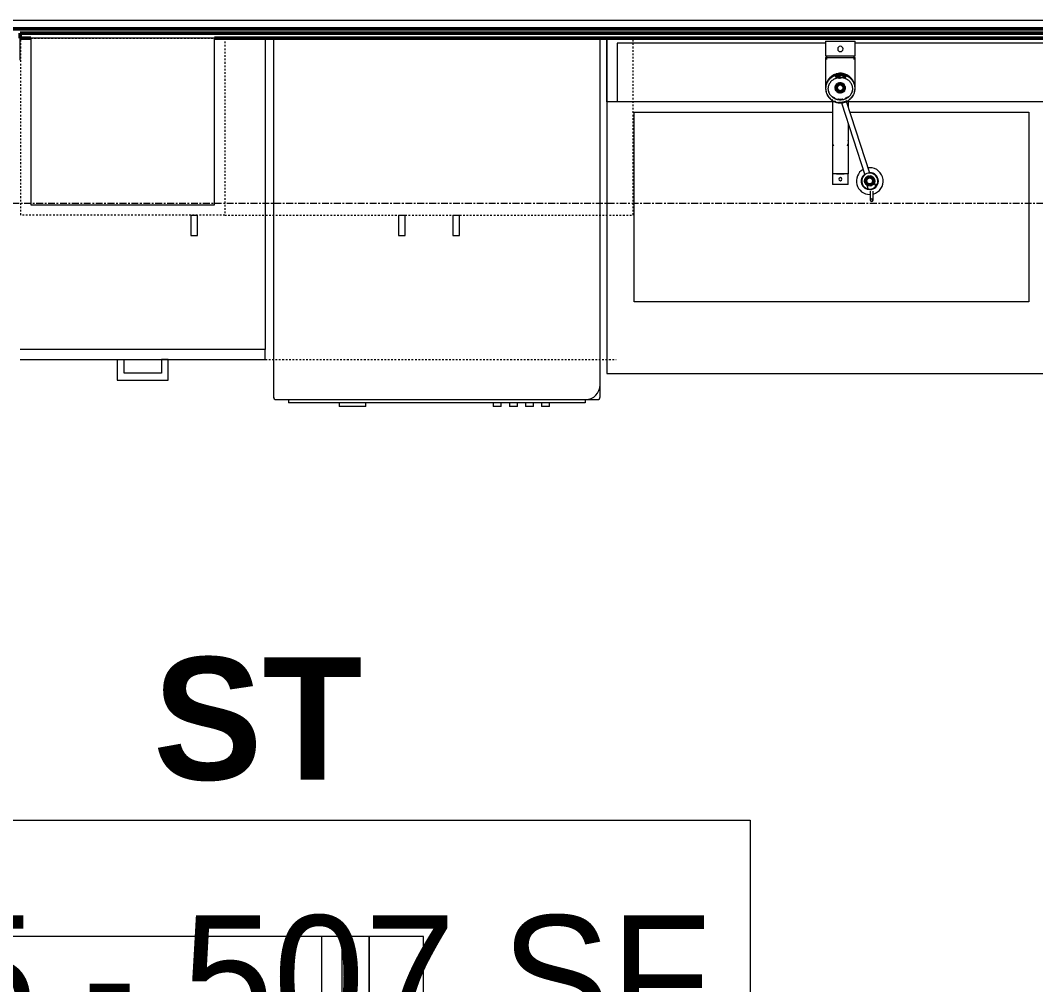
# Model space of a CAD drawing. Header units: inches. Extents: x -4217 to -1814, y 9706 to 12425.
# Drawn here: x -3056.6 to -2982, y 10109.8 to 10180.7 of the extents above; entities that cross this region are included whole.
import ezdxf

# ---------------------------------------------------------------- set-up
doc = ezdxf.new("R2010")
doc.units = ezdxf.units.IN
doc.header["$MEASUREMENT"] = 0
doc.linetypes.add('Dash', pattern=[0.25, 0.125, -0.125])
doc.linetypes.add('Grid Line 1_2_', pattern=[0.875, 0.5, -0.125, 0.125, -0.125])
for name, color, linetype, lineweight in [('A-AREA-IDEN', 2, 'Continuous', 9), ('A-GENM-2', 250, 'Continuous', 9), ('A-GENM-3', 10, 'Continuous', 50), ('A-WALL-3', 10, 'Continuous', 50), ('A-WALL-4', 50, 'Continuous', 13), ('I-FURN', 30, 'Continuous', 9), ('I-FURN-1', 250, 'Continuous', 9), ('P-SANR-FIXT-2', 250, 'Continuous', 9), ('Q-CASE-3', 250, 'Continuous', 9), ('Q-CASE-4', 250, 'Dash', 9), ('Q-CASE-HDLN-1', 250, 'Dash', 9), ('Q-SPCQ-1', 250, 'Continuous', 9), ('S-GRID-1', 1, 'Grid Line 1_2_', 9)]:
    doc.layers.add(name, color=color, linetype=linetype, lineweight=lineweight)
doc.styles.add('Century Gothic', font='ufonts.com_century-gothic.ttf', dxfattribs={"height": 9})
doc.styles.add('Century Gothic_B', font='GOTHICB.TTF', dxfattribs={"height": 9})

msp = doc.modelspace()

# ---------------------------------------------------------------- linework, layer by layer
at = {"layer": 'A-AREA-IDEN', "flags": 128}
msp.add_lwpolyline([(-3078.49528, 10121.87071), (-3002.98977, 10121.87071), (-3002.98977, 10100.37464), (-3078.49528, 10100.37464)], close=True, dxfattribs=at)
at = {"layer": 'A-GENM-2'}
for p, q in [((-2997.45641, 10179.11199), (-2997.45641, 10178.00905)), ((-2997.45641, 10179.11199), (-2995.29106, 10179.11199)), ((-2995.29106, 10178.00905), (-2995.29106, 10179.11199)), ((-2995.29106, 10178.00905), (-2997.45641, 10178.00905)), ((-2997.45641, 10177.93089), (-2997.45641, 10175.66711)), ((-2997.45641, 10177.93089), (-2995.29106, 10177.93089)), ((-2997.39736, 10178.00905), (-2997.39736, 10177.76855)), ((-2995.35011, 10177.76855), (-2995.35011, 10178.00905)), ((-2995.29106, 10175.66711), (-2995.29106, 10177.93089)), ((-2996.37374, 10176.49931), (-2996.3381, 10176.49864)), ((-2996.99255, 10174.82267), (-2996.95661, 10174.79988)), ((-2996.96429, 10174.76725), (-2996.96429, 10169.3679)), ((-2994.1985, 10169.42399), (-2995.91169, 10174.69664)), ((-2995.78319, 10174.30114), (-2995.78319, 10174.76725)), ((-2996.29266, 10174.59511), (-2994.57226, 10169.30025)), ((-2995.78319, 10169.3679), (-2995.78319, 10173.03534)), ((-2996.96429, 10171.69231), (-2996.96429, 10170.77518)), ((-2995.78319, 10170.77518), (-2995.78319, 10171.69231)), ((-2996.94417, 10169.3679), (-2996.96429, 10169.3679)), ((-2996.9446, 10169.3679), (-2996.9446, 10168.5805)), ((-2996.79132, 10169.3679), (-2996.87055, 10169.3679)), ((-2996.66901, 10169.3679), (-2996.77869, 10169.3679)), ((-2996.52658, 10169.3679), (-2996.65971, 10169.3679)), ((-2996.65917, 10169.3679), (-2996.52682, 10169.3679)), ((-2996.22587, 10169.3679), (-2996.5216, 10169.3679)), ((-2996.52149, 10169.3679), (-2996.22599, 10169.3679)), ((-2996.08776, 10169.3679), (-2996.22089, 10169.3679)), ((-2996.22065, 10169.3679), (-2996.0883, 10169.3679)), ((-2995.96878, 10169.3679), (-2996.07846, 10169.3679)), ((-2995.87692, 10169.3679), (-2995.95615, 10169.3679)), ((-2995.78319, 10169.3679), (-2995.8623, 10169.3679)), ((-2995.80287, 10168.5805), (-2995.80287, 10169.3679)), ((-2993.96574, 10168.83637), (-2993.91383, 10168.85276)), ((-2993.91383, 10168.85276), (-2993.78155, 10168.43361)), ((-2995.80287, 10168.5805), (-2996.9446, 10168.5805)), ((-2994.33059, 10168.2565), (-2994.46398, 10168.67913)), ((-2994.17263, 10168.08852), (-2994.17263, 10167.42339)), ((-2993.97578, 10167.42339), (-2993.97578, 10168.08852))]:
    msp.add_line(p, q, dxfattribs=at)
at = {"layer": 'A-GENM-2', "flags": 128}
for points in [[(-2996.37374, 10176.69616), (-2996.41682, 10176.69535), (-2996.45983, 10176.69291), (-2996.50271, 10176.68884), (-2996.54539, 10176.68315), (-2996.5878, 10176.67585), (-2996.62988, 10176.66696), (-2996.67156, 10176.65647), (-2996.71278, 10176.64442), (-2996.75346, 10176.63081), (-2996.79356, 10176.61567), (-2996.83299, 10176.59902), (-2996.87171, 10176.58088), (-2996.90965, 10176.56128), (-2996.94675, 10176.54026), (-2996.98295, 10176.51783), (-2997.01819, 10176.49405), (-2997.05241, 10176.46893), (-2997.08557, 10176.44252), (-2997.1176, 10176.41487), (-2997.14845, 10176.38601), (-2997.17808, 10176.35598), (-2997.20644, 10176.32485), (-2997.23347, 10176.29264), (-2997.25913, 10176.25941), (-2997.28338, 10176.22523), (-2997.30618, 10176.19013), (-2997.32749, 10176.15417), (-2997.34727, 10176.11742), (-2997.3655, 10176.07993), (-2997.38213, 10176.04176), (-2997.39714, 10176.00298), (-2997.4105, 10175.96364), (-2997.4222, 10175.92381), (-2997.4322, 10175.88356), (-2997.44049, 10175.84295), (-2997.44707, 10175.80205), (-2997.45191, 10175.76093), (-2997.455, 10175.71965), (-2997.45635, 10175.67828), (-2997.45641, 10175.66711)], [(-2996.37374, 10176.65478), (-2996.41682, 10176.65397), (-2996.45983, 10176.65152), (-2996.50271, 10176.64746), (-2996.54539, 10176.64177), (-2996.5878, 10176.63447), (-2996.62988, 10176.62557), (-2996.67156, 10176.61509), (-2996.71278, 10176.60304), (-2996.75346, 10176.58943), (-2996.79356, 10176.57429), (-2996.83299, 10176.55763), (-2996.87171, 10176.5395), (-2996.90965, 10176.5199), (-2996.94675, 10176.49887), (-2996.98295, 10176.47645), (-2997.01819, 10176.45266), (-2997.05241, 10176.42755), (-2997.08557, 10176.40114), (-2997.1176, 10176.37349), (-2997.14845, 10176.34463), (-2997.17808, 10176.3146), (-2997.20644, 10176.28346), (-2997.23347, 10176.25126), (-2997.25913, 10176.21803), (-2997.28338, 10176.18384), (-2997.30618, 10176.14874), (-2997.32749, 10176.11279), (-2997.34727, 10176.07604), (-2997.3655, 10176.03855), (-2997.38213, 10176.00038), (-2997.39714, 10175.96159), (-2997.4105, 10175.92225), (-2997.4222, 10175.88243), (-2997.4322, 10175.84218), (-2997.44049, 10175.80157), (-2997.44707, 10175.76067), (-2997.45191, 10175.71954), (-2997.455, 10175.67826), (-2997.45635, 10175.6369), (-2997.45641, 10175.62573)], [(-2996.37374, 10176.74979), (-2996.41703, 10176.74892), (-2996.46026, 10176.74632), (-2996.50335, 10176.742), (-2996.54623, 10176.73596), (-2996.58883, 10176.72821), (-2996.63109, 10176.71876), (-2996.67294, 10176.70762), (-2996.71431, 10176.69483), (-2996.75514, 10176.68038), (-2996.79535, 10176.66432), (-2996.83489, 10176.64666), (-2996.87369, 10176.62744), (-2996.9117, 10176.60668), (-2996.94884, 10176.58441), (-2996.98506, 10176.56068), (-2997.02031, 10176.53552), (-2997.05452, 10176.50897), (-2997.08764, 10176.48107), (-2997.11962, 10176.45187), (-2997.1504, 10176.42142), (-2997.17994, 10176.38976), (-2997.2082, 10176.35694), (-2997.23512, 10176.32302), (-2997.26066, 10176.28805), (-2997.28478, 10176.25208), (-2997.30744, 10176.21518), (-2997.32861, 10176.17741), (-2997.34825, 10176.13881), (-2997.36634, 10176.09947), (-2997.38283, 10176.05943), (-2997.39772, 10176.01876), (-2997.41096, 10175.97753)], [(-2997.02031, 10176.53552), (-2997.05452, 10176.50897), (-2997.08764, 10176.48107), (-2997.11962, 10176.45187), (-2997.1504, 10176.42142), (-2997.17994, 10176.38976), (-2997.2082, 10176.35694), (-2997.23512, 10176.32302), (-2997.26066, 10176.28805), (-2997.28478, 10176.25208), (-2997.30744, 10176.21518), (-2997.32861, 10176.17741), (-2997.34825, 10176.13881), (-2997.36634, 10176.09947), (-2997.38283, 10176.05943)], [(-2997.02031, 10176.53552), (-2997.05452, 10176.50897), (-2997.08764, 10176.48107), (-2997.11962, 10176.45187), (-2997.1504, 10176.42142), (-2997.17994, 10176.38976), (-2997.2082, 10176.35694), (-2997.23512, 10176.32302), (-2997.26066, 10176.28805), (-2997.28478, 10176.25208), (-2997.30744, 10176.21518), (-2997.32861, 10176.17741), (-2997.34825, 10176.13881), (-2997.36634, 10176.09947), (-2997.38283, 10176.05943)], [(-2997.02031, 10176.53552), (-2997.05452, 10176.50897), (-2997.08764, 10176.48107), (-2997.11962, 10176.45187), (-2997.1504, 10176.42142), (-2997.17994, 10176.38976), (-2997.2082, 10176.35694), (-2997.23512, 10176.32302), (-2997.26066, 10176.28805), (-2997.28478, 10176.25208), (-2997.30744, 10176.21518), (-2997.32861, 10176.17741), (-2997.34825, 10176.13881), (-2997.36634, 10176.09947), (-2997.38283, 10176.05943)], [(-2997.02031, 10176.53552), (-2997.05452, 10176.50897), (-2997.08764, 10176.48107), (-2997.11962, 10176.45187), (-2997.1504, 10176.42142), (-2997.17994, 10176.38976), (-2997.2082, 10176.35694), (-2997.23512, 10176.32302), (-2997.26066, 10176.28805), (-2997.28478, 10176.25208), (-2997.30744, 10176.21518), (-2997.32861, 10176.17741), (-2997.34825, 10176.13881), (-2997.36634, 10176.09947), (-2997.38283, 10176.05943)], [(-2997.02031, 10176.53552), (-2997.05452, 10176.50897), (-2997.08764, 10176.48107), (-2997.11962, 10176.45187), (-2997.1504, 10176.42142), (-2997.17994, 10176.38976), (-2997.2082, 10176.35694), (-2997.23512, 10176.32302), (-2997.26066, 10176.28805), (-2997.28478, 10176.25208), (-2997.30744, 10176.21518), (-2997.32861, 10176.17741), (-2997.34825, 10176.13881), (-2997.36634, 10176.09947), (-2997.38283, 10176.05943)], [(-2997.25956, 10175.62573), (-2997.25886, 10175.65878), (-2997.25677, 10175.69178), (-2997.25328, 10175.72468), (-2997.24839, 10175.75743), (-2997.24213, 10175.78998), (-2997.23449, 10175.82228), (-2997.22549, 10175.85427), (-2997.21514, 10175.88592), (-2997.20345, 10175.91716), (-2997.19044, 10175.94795), (-2997.17613, 10175.97825), (-2997.16054, 10176.008), (-2997.1437, 10176.03716), (-2997.12562, 10176.06567), (-2997.10633, 10176.0935), (-2997.08587, 10176.1206), (-2997.06426, 10176.14693), (-2997.04154, 10176.17243), (-2997.01774, 10176.19708), (-2996.9929, 10176.22082), (-2996.96705, 10176.24363), (-2996.94024, 10176.26545), (-2996.91251, 10176.28626), (-2996.8839, 10176.30602), (-2996.85445, 10176.32469), (-2996.82422, 10176.34225), (-2996.79325, 10176.35866), (-2996.7616, 10176.37389), (-2996.72931, 10176.38792), (-2996.69643, 10176.40073), (-2996.66302, 10176.41229), (-2996.62914, 10176.42258), (-2996.59483, 10176.43158), (-2996.56016, 10176.43929), (-2996.52519, 10176.44567), (-2996.48996, 10176.45073), (-2996.45454, 10176.45446), (-2996.41899, 10176.45684), (-2996.38336, 10176.45788), (-2996.37374, 10176.45793)], [(-2996.37374, 10176.74979), (-2996.41703, 10176.74892), (-2996.46026, 10176.74632), (-2996.50335, 10176.742), (-2996.54623, 10176.73596), (-2996.58883, 10176.72821), (-2996.63109, 10176.71876), (-2996.67294, 10176.70762), (-2996.71431, 10176.69483), (-2996.75514, 10176.68038), (-2996.79535, 10176.66432), (-2996.83489, 10176.64666), (-2996.87369, 10176.62744), (-2996.9117, 10176.60668), (-2996.94884, 10176.58441), (-2996.98506, 10176.56068)], [(-2996.37374, 10176.74979), (-2996.41703, 10176.74892), (-2996.46026, 10176.74632), (-2996.50335, 10176.742), (-2996.54623, 10176.73596), (-2996.58883, 10176.72821), (-2996.63109, 10176.71876), (-2996.67294, 10176.70762), (-2996.71431, 10176.69483), (-2996.75514, 10176.68038), (-2996.79535, 10176.66432), (-2996.83489, 10176.64666), (-2996.87369, 10176.62744), (-2996.9117, 10176.60668), (-2996.94884, 10176.58441), (-2996.98506, 10176.56068)], [(-2996.37374, 10176.74979), (-2996.41703, 10176.74892), (-2996.46026, 10176.74632), (-2996.50335, 10176.742), (-2996.54623, 10176.73596), (-2996.58883, 10176.72821), (-2996.63109, 10176.71876), (-2996.67294, 10176.70762), (-2996.71431, 10176.69483), (-2996.75514, 10176.68038), (-2996.79535, 10176.66432), (-2996.83489, 10176.64666), (-2996.87369, 10176.62744), (-2996.9117, 10176.60668), (-2996.94884, 10176.58441), (-2996.98506, 10176.56068)], [(-2996.37374, 10176.74979), (-2996.41703, 10176.74892), (-2996.46026, 10176.74632), (-2996.50335, 10176.742), (-2996.54623, 10176.73596), (-2996.58883, 10176.72821), (-2996.63109, 10176.71876), (-2996.67294, 10176.70762), (-2996.71431, 10176.69483), (-2996.75514, 10176.68038), (-2996.79535, 10176.66432), (-2996.83489, 10176.64666), (-2996.87369, 10176.62744), (-2996.9117, 10176.60668), (-2996.94884, 10176.58441), (-2996.98506, 10176.56068)], [(-2996.37374, 10176.74979), (-2996.41703, 10176.74892), (-2996.46026, 10176.74632), (-2996.50335, 10176.742), (-2996.54623, 10176.73596), (-2996.58883, 10176.72821), (-2996.63109, 10176.71876), (-2996.67294, 10176.70762), (-2996.71431, 10176.69483), (-2996.75514, 10176.68038), (-2996.79535, 10176.66432), (-2996.83489, 10176.64666), (-2996.87369, 10176.62744), (-2996.9117, 10176.60668), (-2996.94884, 10176.58441), (-2996.98506, 10176.56068)], [(-2996.45454, 10176.49584), (-2996.41899, 10176.49823), (-2996.38336, 10176.49926), (-2996.37374, 10176.49931)], [(-2995.3424, 10175.99657), (-2995.3564, 10176.03755), (-2995.37203, 10176.07793), (-2995.38926, 10176.11766), (-2995.40807, 10176.15667), (-2995.42842, 10176.1949), (-2995.45028, 10176.23228), (-2995.47362, 10176.26875), (-2995.4984, 10176.30427), (-2995.52458, 10176.33876), (-2995.55211, 10176.37218), (-2995.58097, 10176.40447), (-2995.61109, 10176.43559), (-2995.64243, 10176.46547), (-2995.67494, 10176.49407), (-2995.70857, 10176.52136), (-2995.74326, 10176.54727), (-2995.77896, 10176.57178), (-2995.81562, 10176.59484), (-2995.85316, 10176.61642), (-2995.89154, 10176.63648), (-2995.93069, 10176.65499), (-2995.97055, 10176.67191), (-2996.01105, 10176.68723), (-2996.05214, 10176.70092), (-2996.09374, 10176.71295), (-2996.13578, 10176.72331), (-2996.17821, 10176.73198), (-2996.22095, 10176.73895), (-2996.26393, 10176.7442), (-2996.30709, 10176.74773), (-2996.35036, 10176.74953), (-2996.37374, 10176.74979)], [(-2995.74326, 10176.54727), (-2995.77896, 10176.57178), (-2995.81562, 10176.59484), (-2995.85316, 10176.61642), (-2995.89154, 10176.63648), (-2995.93069, 10176.65499), (-2995.97055, 10176.67191), (-2996.01105, 10176.68723), (-2996.05214, 10176.70092), (-2996.09374, 10176.71295), (-2996.13578, 10176.72331), (-2996.17821, 10176.73198), (-2996.22095, 10176.73895), (-2996.26393, 10176.7442), (-2996.30709, 10176.74773), (-2996.35036, 10176.74953), (-2996.37374, 10176.74979)], [(-2995.74326, 10176.54727), (-2995.77896, 10176.57178), (-2995.81562, 10176.59484), (-2995.85316, 10176.61642), (-2995.89154, 10176.63648), (-2995.93069, 10176.65499), (-2995.97055, 10176.67191), (-2996.01105, 10176.68723), (-2996.05214, 10176.70092), (-2996.09374, 10176.71295), (-2996.13578, 10176.72331), (-2996.17821, 10176.73198), (-2996.22095, 10176.73895), (-2996.26393, 10176.7442), (-2996.30709, 10176.74773), (-2996.35036, 10176.74953), (-2996.37374, 10176.74979)], [(-2995.74326, 10176.54727), (-2995.77896, 10176.57178), (-2995.81562, 10176.59484), (-2995.85316, 10176.61642), (-2995.89154, 10176.63648), (-2995.93069, 10176.65499), (-2995.97055, 10176.67191), (-2996.01105, 10176.68723), (-2996.05214, 10176.70092), (-2996.09374, 10176.71295), (-2996.13578, 10176.72331), (-2996.17821, 10176.73198), (-2996.22095, 10176.73895), (-2996.26393, 10176.7442), (-2996.30709, 10176.74773), (-2996.35036, 10176.74953), (-2996.37374, 10176.74979)], [(-2995.74326, 10176.54727), (-2995.77896, 10176.57178), (-2995.81562, 10176.59484), (-2995.85316, 10176.61642), (-2995.89154, 10176.63648), (-2995.93069, 10176.65499), (-2995.97055, 10176.67191), (-2996.01105, 10176.68723), (-2996.05214, 10176.70092), (-2996.09374, 10176.71295), (-2996.13578, 10176.72331), (-2996.17821, 10176.73198), (-2996.22095, 10176.73895), (-2996.26393, 10176.7442), (-2996.30709, 10176.74773), (-2996.35036, 10176.74953), (-2996.37374, 10176.74979)], [(-2995.74326, 10176.54727), (-2995.77896, 10176.57178), (-2995.81562, 10176.59484), (-2995.85316, 10176.61642), (-2995.89154, 10176.63648), (-2995.93069, 10176.65499), (-2995.97055, 10176.67191), (-2996.01105, 10176.68723), (-2996.05214, 10176.70092), (-2996.09374, 10176.71295), (-2996.13578, 10176.72331), (-2996.17821, 10176.73198), (-2996.22095, 10176.73895), (-2996.26393, 10176.7442), (-2996.30709, 10176.74773), (-2996.35036, 10176.74953), (-2996.37374, 10176.74979)], [(-2995.29106, 10175.66711), (-2995.29193, 10175.70849), (-2995.29456, 10175.7498), (-2995.29893, 10175.79097), (-2995.30503, 10175.83194), (-2995.31287, 10175.87263), (-2995.32241, 10175.91298), (-2995.33365, 10175.95293), (-2995.34656, 10175.99241), (-2995.36113, 10176.03135), (-2995.37733, 10176.06969), (-2995.39513, 10176.10737), (-2995.41449, 10176.14433), (-2995.43539, 10176.1805), (-2995.45779, 10176.21584), (-2995.48166, 10176.25028), (-2995.50694, 10176.28377), (-2995.53361, 10176.31626), (-2995.56161, 10176.34769), (-2995.5909, 10176.37802), (-2995.62143, 10176.4072), (-2995.65315, 10176.43518), (-2995.68601, 10176.46193), (-2995.71995, 10176.4874), (-2995.75492, 10176.51155), (-2995.79086, 10176.53434), (-2995.82772, 10176.55575), (-2995.86544, 10176.57573), (-2995.90396, 10176.59427), (-2995.9432, 10176.61132), (-2995.98313, 10176.62687), (-2996.02366, 10176.6409), (-2996.06474, 10176.65337), (-2996.1063, 10176.66428), (-2996.14828, 10176.67361), (-2996.1906, 10176.68134), (-2996.23322, 10176.68746), (-2996.27605, 10176.69197), (-2996.31904, 10176.69485), (-2996.36211, 10176.6961), (-2996.37374, 10176.69616)], [(-2995.29106, 10175.62573), (-2995.29193, 10175.6671), (-2995.29456, 10175.70841), (-2995.29893, 10175.74959), (-2995.30503, 10175.79055), (-2995.31287, 10175.83125), (-2995.32241, 10175.8716), (-2995.33365, 10175.91155), (-2995.34656, 10175.95103), (-2995.36113, 10175.98997), (-2995.37733, 10176.02831), (-2995.39513, 10176.06599), (-2995.41449, 10176.10295), (-2995.43539, 10176.13912), (-2995.45779, 10176.17446), (-2995.48166, 10176.2089), (-2995.50694, 10176.24239), (-2995.53361, 10176.27487), (-2995.56161, 10176.30631), (-2995.5909, 10176.33664), (-2995.62143, 10176.36581), (-2995.65315, 10176.3938), (-2995.68601, 10176.42055), (-2995.71995, 10176.44601), (-2995.75492, 10176.47016), (-2995.79086, 10176.49296), (-2995.82772, 10176.51436), (-2995.86544, 10176.53435), (-2995.90396, 10176.55288), (-2995.9432, 10176.56994), (-2995.98313, 10176.58549), (-2996.02366, 10176.59951), (-2996.06474, 10176.61199), (-2996.1063, 10176.6229), (-2996.14828, 10176.63223), (-2996.1906, 10176.63996), (-2996.23322, 10176.64608), (-2996.27605, 10176.65059), (-2996.31904, 10176.65347), (-2996.36211, 10176.65472), (-2996.37374, 10176.65478)], [(-2996.37374, 10176.45793), (-2996.3381, 10176.45726), (-2996.30252, 10176.45524), (-2996.26706, 10176.45187), (-2996.23177, 10176.44717), (-2996.19672, 10176.44114), (-2996.16197, 10176.43379), (-2996.12756, 10176.42514), (-2996.09355, 10176.41519), (-2996.06001, 10176.40397), (-2996.02699, 10176.3915), (-2995.99453, 10176.3778), (-2995.9627, 10176.36288), (-2995.93154, 10176.34679), (-2995.90111, 10176.32954), (-2995.87144, 10176.31117), (-2995.8426, 10176.2917), (-2995.81463, 10176.27117), (-2995.78757, 10176.24962), (-2995.76145, 10176.22707), (-2995.73634, 10176.20358), (-2995.71225, 10176.17917), (-2995.68923, 10176.15389), (-2995.66732, 10176.12779), (-2995.64655, 10176.10089), (-2995.62694, 10176.07325), (-2995.60854, 10176.04492), (-2995.59135, 10176.01593), (-2995.57542, 10175.98633), (-2995.56077, 10175.95618), (-2995.54741, 10175.92552), (-2995.53536, 10175.89439), (-2995.52464, 10175.86285), (-2995.51528, 10175.83095), (-2995.50727, 10175.79873), (-2995.50063, 10175.76624), (-2995.49538, 10175.73354), (-2995.49151, 10175.70067), (-2995.48904, 10175.66769), (-2995.48796, 10175.63465), (-2995.48791, 10175.62573)], [(-2995.37203, 10176.07793), (-2995.38926, 10176.11766), (-2995.40807, 10176.15667), (-2995.42842, 10176.1949), (-2995.45028, 10176.23228), (-2995.47362, 10176.26875), (-2995.4984, 10176.30427), (-2995.52458, 10176.33876), (-2995.55211, 10176.37218), (-2995.58097, 10176.40447), (-2995.61109, 10176.43559), (-2995.64243, 10176.46547), (-2995.67494, 10176.49407), (-2995.70857, 10176.52136)], [(-2995.37203, 10176.07793), (-2995.38926, 10176.11766), (-2995.40807, 10176.15667), (-2995.42842, 10176.1949), (-2995.45028, 10176.23228), (-2995.47362, 10176.26875), (-2995.4984, 10176.30427), (-2995.52458, 10176.33876), (-2995.55211, 10176.37218), (-2995.58097, 10176.40447), (-2995.61109, 10176.43559), (-2995.64243, 10176.46547), (-2995.67494, 10176.49407), (-2995.70857, 10176.52136)], [(-2995.37203, 10176.07793), (-2995.38926, 10176.11766), (-2995.40807, 10176.15667), (-2995.42842, 10176.1949), (-2995.45028, 10176.23228), (-2995.47362, 10176.26875), (-2995.4984, 10176.30427), (-2995.52458, 10176.33876), (-2995.55211, 10176.37218), (-2995.58097, 10176.40447), (-2995.61109, 10176.43559), (-2995.64243, 10176.46547), (-2995.67494, 10176.49407), (-2995.70857, 10176.52136)], [(-2995.37203, 10176.07793), (-2995.38926, 10176.11766), (-2995.40807, 10176.15667), (-2995.42842, 10176.1949), (-2995.45028, 10176.23228), (-2995.47362, 10176.26875), (-2995.4984, 10176.30427), (-2995.52458, 10176.33876), (-2995.55211, 10176.37218), (-2995.58097, 10176.40447), (-2995.61109, 10176.43559), (-2995.64243, 10176.46547), (-2995.67494, 10176.49407), (-2995.70857, 10176.52136)], [(-2995.37203, 10176.07793), (-2995.38926, 10176.11766), (-2995.40807, 10176.15667), (-2995.42842, 10176.1949), (-2995.45028, 10176.23228), (-2995.47362, 10176.26875), (-2995.4984, 10176.30427), (-2995.52458, 10176.33876), (-2995.55211, 10176.37218), (-2995.58097, 10176.40447), (-2995.61109, 10176.43559), (-2995.64243, 10176.46547), (-2995.67494, 10176.49407), (-2995.70857, 10176.52136)], [(-2997.45641, 10175.66711), (-2997.45554, 10175.62573), (-2997.45291, 10175.58442), (-2997.44855, 10175.54325), (-2997.44244, 10175.50228), (-2997.43461, 10175.46159), (-2997.42506, 10175.42124), (-2997.41382, 10175.38129), (-2997.40091, 10175.34181)], [(-2997.45641, 10175.62573), (-2997.45554, 10175.58435), (-2997.45291, 10175.54304), (-2997.44855, 10175.50187), (-2997.44244, 10175.4609), (-2997.43461, 10175.42021), (-2997.42506, 10175.37985), (-2997.41382, 10175.3399), (-2997.40091, 10175.30043), (-2997.38634, 10175.26149), (-2997.37014, 10175.22315), (-2997.35235, 10175.18547), (-2997.33298, 10175.14851), (-2997.31208, 10175.11233), (-2997.28968, 10175.077), (-2997.26582, 10175.04256), (-2997.24053, 10175.00907), (-2997.21386, 10174.97658), (-2997.18586, 10174.94515), (-2997.15657, 10174.91482), (-2997.12604, 10174.88564), (-2997.09432, 10174.85766), (-2997.06147, 10174.83091), (-2997.02753, 10174.80544), (-2996.99255, 10174.78129), (-2996.95661, 10174.7585), (-2996.91975, 10174.73709), (-2996.88203, 10174.71711), (-2996.84352, 10174.69857), (-2996.80427, 10174.68152), (-2996.76435, 10174.66596), (-2996.72381, 10174.65194), (-2996.68274, 10174.63946), (-2996.64118, 10174.62855), (-2996.5992, 10174.61923), (-2996.55687, 10174.6115), (-2996.51426, 10174.60538), (-2996.47142, 10174.60087), (-2996.42844, 10174.59799), (-2996.38537, 10174.59673), (-2996.37374, 10174.59667)], [(-2997.42254, 10175.9358), (-2997.43245, 10175.89365), (-2997.44066, 10175.85113), (-2997.44717, 10175.80832), (-2997.45195, 10175.76528), (-2997.45502, 10175.72208), (-2997.45635, 10175.6788), (-2997.45595, 10175.6355), (-2997.45382, 10175.59224), (-2997.44996, 10175.54911), (-2997.44439, 10175.50617), (-2997.43709, 10175.46348), (-2997.4281, 10175.42112), (-2997.41742, 10175.37916), (-2997.40507, 10175.33765)], [(-2997.42254, 10175.9358), (-2997.43245, 10175.89365), (-2997.44066, 10175.85113), (-2997.44717, 10175.80832), (-2997.45195, 10175.76528), (-2997.45502, 10175.72208), (-2997.45635, 10175.6788), (-2997.45595, 10175.6355), (-2997.45382, 10175.59224), (-2997.44996, 10175.54911), (-2997.44439, 10175.50617), (-2997.43709, 10175.46348), (-2997.4281, 10175.42112), (-2997.41742, 10175.37916), (-2997.40507, 10175.33765)], [(-2997.42254, 10175.9358), (-2997.43245, 10175.89365), (-2997.44066, 10175.85113), (-2997.44717, 10175.80832), (-2997.45195, 10175.76528), (-2997.45502, 10175.72208), (-2997.45635, 10175.6788), (-2997.45595, 10175.6355), (-2997.45382, 10175.59224), (-2997.44996, 10175.54911), (-2997.44439, 10175.50617), (-2997.43709, 10175.46348), (-2997.4281, 10175.42112), (-2997.41742, 10175.37916), (-2997.40507, 10175.33765)], [(-2997.42254, 10175.9358), (-2997.43245, 10175.89365), (-2997.44066, 10175.85113), (-2997.44717, 10175.80832), (-2997.45195, 10175.76528), (-2997.45502, 10175.72208), (-2997.45635, 10175.6788), (-2997.45595, 10175.6355), (-2997.45382, 10175.59224), (-2997.44996, 10175.54911), (-2997.44439, 10175.50617), (-2997.43709, 10175.46348), (-2997.4281, 10175.42112), (-2997.41742, 10175.37916), (-2997.40507, 10175.33765)], [(-2997.42254, 10175.9358), (-2997.43245, 10175.89365), (-2997.44066, 10175.85113), (-2997.44717, 10175.80832), (-2997.45195, 10175.76528), (-2997.45502, 10175.72208), (-2997.45635, 10175.6788), (-2997.45595, 10175.6355), (-2997.45382, 10175.59224), (-2997.44996, 10175.54911), (-2997.44439, 10175.50617), (-2997.43709, 10175.46348), (-2997.4281, 10175.42112), (-2997.41742, 10175.37916), (-2997.40507, 10175.33765)], [(-2997.42254, 10175.9358), (-2997.43245, 10175.89365), (-2997.44066, 10175.85113), (-2997.44717, 10175.80832), (-2997.45195, 10175.76528), (-2997.45502, 10175.72208), (-2997.45635, 10175.6788), (-2997.45595, 10175.6355), (-2997.45382, 10175.59224), (-2997.44996, 10175.54911), (-2997.44439, 10175.50617), (-2997.43709, 10175.46348), (-2997.4281, 10175.42112), (-2997.41742, 10175.37916), (-2997.40507, 10175.33765)], [(-2996.37374, 10174.79352), (-2996.40937, 10174.7942), (-2996.44495, 10174.79622), (-2996.48041, 10174.79958), (-2996.5157, 10174.80428), (-2996.55075, 10174.81032), (-2996.58551, 10174.81766), (-2996.61992, 10174.82632), (-2996.65392, 10174.83626), (-2996.68746, 10174.84748), (-2996.72049, 10174.85995), (-2996.75294, 10174.87366), (-2996.78478, 10174.88857), (-2996.81593, 10174.90467), (-2996.84637, 10174.92191), (-2996.87603, 10174.94029), (-2996.90487, 10174.95976), (-2996.93284, 10174.98028), (-2996.95991, 10175.00184), (-2996.98602, 10175.02438), (-2997.01114, 10175.04788), (-2997.03522, 10175.07228), (-2997.05824, 10175.09756), (-2997.08015, 10175.12367), (-2997.10093, 10175.15056), (-2997.12053, 10175.1782), (-2997.13894, 10175.20654), (-2997.15612, 10175.23553), (-2997.17205, 10175.26512), (-2997.18671, 10175.29527), (-2997.20007, 10175.32594), (-2997.21211, 10175.35706), (-2997.22283, 10175.3886), (-2997.2322, 10175.42051), (-2997.2402, 10175.45273), (-2997.24684, 10175.48521), (-2997.2521, 10175.51791), (-2997.25596, 10175.55078), (-2997.25844, 10175.58376), (-2997.25951, 10175.6168), (-2997.25956, 10175.62573)], [(-2995.48791, 10175.62573), (-2995.48861, 10175.59267), (-2995.49071, 10175.55967), (-2995.4942, 10175.52677), (-2995.49908, 10175.49402), (-2995.50534, 10175.46147), (-2995.51298, 10175.42918), (-2995.52198, 10175.39718), (-2995.53234, 10175.36554), (-2995.54402, 10175.33429), (-2995.55703, 10175.3035), (-2995.57134, 10175.27321), (-2995.58693, 10175.24346), (-2995.60378, 10175.2143), (-2995.62185, 10175.18578), (-2995.64114, 10175.15795), (-2995.6616, 10175.13085), (-2995.68321, 10175.10453), (-2995.70593, 10175.07902), (-2995.72973, 10175.05438), (-2995.75457, 10175.03063), (-2995.78042, 10175.00783), (-2995.80723, 10174.986), (-2995.83497, 10174.96519), (-2995.86358, 10174.94544), (-2995.89302, 10174.92676), (-2995.92325, 10174.90921), (-2995.95422, 10174.8928), (-2995.98588, 10174.87757), (-2996.01817, 10174.86353), (-2996.05104, 10174.85073), (-2996.08445, 10174.83917), (-2996.11834, 10174.82888), (-2996.15264, 10174.81987), (-2996.18731, 10174.81217), (-2996.22229, 10174.80578), (-2996.25752, 10174.80072), (-2996.29293, 10174.79699), (-2996.32849, 10174.79461), (-2996.36412, 10174.79357), (-2996.37374, 10174.79352)], [(-2996.37374, 10174.59667), (-2996.33066, 10174.59749), (-2996.28764, 10174.59993), (-2996.24476, 10174.604), (-2996.20208, 10174.60969), (-2996.15967, 10174.61698), (-2996.11759, 10174.62588), (-2996.07591, 10174.63636), (-2996.03469, 10174.64842), (-2995.99401, 10174.66203), (-2995.95392, 10174.67717), (-2995.91448, 10174.69382), (-2995.87576, 10174.71196), (-2995.83782, 10174.73155), (-2995.80073, 10174.75258), (-2995.76453, 10174.775), (-2995.72929, 10174.79879), (-2995.69506, 10174.82391), (-2995.66191, 10174.85031), (-2995.62988, 10174.87797), (-2995.59902, 10174.90683), (-2995.56939, 10174.93685), (-2995.54104, 10174.96799), (-2995.51401, 10175.0002), (-2995.48834, 10175.03342), (-2995.46409, 10175.06761), (-2995.44129, 10175.10271), (-2995.41998, 10175.13867), (-2995.4002, 10175.17542), (-2995.38198, 10175.21291), (-2995.36535, 10175.25108), (-2995.35033, 10175.28986), (-2995.33697, 10175.3292), (-2995.32528, 10175.36903), (-2995.31527, 10175.40928), (-2995.30698, 10175.44989), (-2995.30041, 10175.49079), (-2995.29557, 10175.53191), (-2995.29247, 10175.57319), (-2995.29112, 10175.61456), (-2995.29106, 10175.62573)], [(-2995.33697, 10175.37058), (-2995.32528, 10175.41041), (-2995.31527, 10175.45066), (-2995.30698, 10175.49127), (-2995.30041, 10175.53217), (-2995.29557, 10175.57329), (-2995.29247, 10175.61457), (-2995.29112, 10175.65594), (-2995.29106, 10175.66711)], [(-2995.33651, 10175.35669), (-2995.32493, 10175.39842), (-2995.31503, 10175.44057), (-2995.30681, 10175.48309), (-2995.30031, 10175.5259), (-2995.29552, 10175.56894), (-2995.29246, 10175.61214), (-2995.29112, 10175.65542), (-2995.29152, 10175.69872), (-2995.29365, 10175.74198), (-2995.29751, 10175.78511), (-2995.30309, 10175.82805), (-2995.31038, 10175.87074), (-2995.31937, 10175.9131), (-2995.33005, 10175.95506)], [(-2995.33651, 10175.35669), (-2995.32493, 10175.39842), (-2995.31503, 10175.44057), (-2995.30681, 10175.48309), (-2995.30031, 10175.5259), (-2995.29552, 10175.56894), (-2995.29246, 10175.61214), (-2995.29112, 10175.65542), (-2995.29152, 10175.69872), (-2995.29365, 10175.74198), (-2995.29751, 10175.78511), (-2995.30309, 10175.82805), (-2995.31038, 10175.87074), (-2995.31937, 10175.9131), (-2995.33005, 10175.95506)], [(-2995.33651, 10175.35669), (-2995.32493, 10175.39842), (-2995.31503, 10175.44057), (-2995.30681, 10175.48309), (-2995.30031, 10175.5259), (-2995.29552, 10175.56894), (-2995.29246, 10175.61214), (-2995.29112, 10175.65542), (-2995.29152, 10175.69872), (-2995.29365, 10175.74198), (-2995.29751, 10175.78511), (-2995.30309, 10175.82805), (-2995.31038, 10175.87074), (-2995.31937, 10175.9131), (-2995.33005, 10175.95506)], [(-2995.33651, 10175.35669), (-2995.32493, 10175.39842), (-2995.31503, 10175.44057), (-2995.30681, 10175.48309), (-2995.30031, 10175.5259), (-2995.29552, 10175.56894), (-2995.29246, 10175.61214), (-2995.29112, 10175.65542), (-2995.29152, 10175.69872), (-2995.29365, 10175.74198), (-2995.29751, 10175.78511), (-2995.30309, 10175.82805), (-2995.31038, 10175.87074), (-2995.31937, 10175.9131), (-2995.33005, 10175.95506)], [(-2995.33651, 10175.35669), (-2995.32493, 10175.39842), (-2995.31503, 10175.44057), (-2995.30681, 10175.48309), (-2995.30031, 10175.5259), (-2995.29552, 10175.56894), (-2995.29246, 10175.61214), (-2995.29112, 10175.65542), (-2995.29152, 10175.69872), (-2995.29365, 10175.74198), (-2995.29751, 10175.78511), (-2995.30309, 10175.82805), (-2995.31038, 10175.87074), (-2995.31937, 10175.9131), (-2995.33005, 10175.95506)], [(-2995.33651, 10175.35669), (-2995.32493, 10175.39842), (-2995.31503, 10175.44057), (-2995.30681, 10175.48309), (-2995.30031, 10175.5259), (-2995.29552, 10175.56894), (-2995.29246, 10175.61214), (-2995.29112, 10175.65542), (-2995.29152, 10175.69872), (-2995.29365, 10175.74198), (-2995.29751, 10175.78511), (-2995.30309, 10175.82805), (-2995.31038, 10175.87074), (-2995.31937, 10175.9131), (-2995.33005, 10175.95506)], [(-2997.35821, 10175.21656), (-2997.33941, 10175.17755), (-2997.31906, 10175.13932), (-2997.2972, 10175.10194), (-2997.27386, 10175.06547), (-2997.24908, 10175.02995), (-2997.2229, 10174.99546), (-2997.19536, 10174.96204), (-2997.16651, 10174.92975), (-2997.13639, 10174.89863), (-2997.10505, 10174.86875), (-2997.07253, 10174.84014), (-2997.03891, 10174.81286), (-2997.00421, 10174.78695), (-2996.96851, 10174.76244), (-2996.93186, 10174.73938), (-2996.89431, 10174.7178), (-2996.85593, 10174.69774), (-2996.81678, 10174.67923), (-2996.77692, 10174.66231), (-2996.73642, 10174.64699), (-2996.69534, 10174.6333), (-2996.65374, 10174.62127), (-2996.61169, 10174.61091), (-2996.56926, 10174.60223), (-2996.52652, 10174.59527), (-2996.48354, 10174.59001), (-2996.44038, 10174.58649), (-2996.39711, 10174.58468), (-2996.37374, 10174.58443)], [(-2997.35821, 10175.21656), (-2997.33941, 10175.17755), (-2997.31906, 10175.13932), (-2997.2972, 10175.10194), (-2997.27386, 10175.06547), (-2997.24908, 10175.02995), (-2997.2229, 10174.99546), (-2997.19536, 10174.96204), (-2997.16651, 10174.92975), (-2997.13639, 10174.89863), (-2997.10505, 10174.86875), (-2997.07253, 10174.84014), (-2997.03891, 10174.81286)], [(-2997.35821, 10175.21656), (-2997.33941, 10175.17755), (-2997.31906, 10175.13932), (-2997.2972, 10175.10194), (-2997.27386, 10175.06547), (-2997.24908, 10175.02995), (-2997.2229, 10174.99546), (-2997.19536, 10174.96204), (-2997.16651, 10174.92975), (-2997.13639, 10174.89863), (-2997.10505, 10174.86875), (-2997.07253, 10174.84014), (-2997.03891, 10174.81286)], [(-2997.35821, 10175.21656), (-2997.33941, 10175.17755), (-2997.31906, 10175.13932), (-2997.2972, 10175.10194), (-2997.27386, 10175.06547), (-2997.24908, 10175.02995), (-2997.2229, 10174.99546), (-2997.19536, 10174.96204), (-2997.16651, 10174.92975), (-2997.13639, 10174.89863), (-2997.10505, 10174.86875), (-2997.07253, 10174.84014), (-2997.03891, 10174.81286)], [(-2997.35821, 10175.21656), (-2997.33941, 10175.17755), (-2997.31906, 10175.13932), (-2997.2972, 10175.10194), (-2997.27386, 10175.06547), (-2997.24908, 10175.02995), (-2997.2229, 10174.99546), (-2997.19536, 10174.96204), (-2997.16651, 10174.92975), (-2997.13639, 10174.89863), (-2997.10505, 10174.86875), (-2997.07253, 10174.84014), (-2997.03891, 10174.81286)], [(-2997.35821, 10175.21656), (-2997.33941, 10175.17755), (-2997.31906, 10175.13932), (-2997.2972, 10175.10194), (-2997.27386, 10175.06547), (-2997.24908, 10175.02995), (-2997.2229, 10174.99546), (-2997.19536, 10174.96204), (-2997.16651, 10174.92975), (-2997.13639, 10174.89863), (-2997.10505, 10174.86875), (-2997.07253, 10174.84014), (-2997.03891, 10174.81286)], [(-2997.31208, 10175.15372), (-2997.28968, 10175.11838), (-2997.26582, 10175.08394), (-2997.24053, 10175.05045), (-2997.21386, 10175.01796), (-2997.18586, 10174.98653), (-2997.15657, 10174.9562), (-2997.12604, 10174.92702), (-2997.09432, 10174.89904)], [(-2997.18671, 10175.33666), (-2997.20007, 10175.36732), (-2997.21211, 10175.39845)], [(-2997.00421, 10174.78695), (-2996.96851, 10174.76244), (-2996.93186, 10174.73938), (-2996.89431, 10174.7178), (-2996.85593, 10174.69774), (-2996.81678, 10174.67923), (-2996.77692, 10174.66231), (-2996.73642, 10174.64699), (-2996.69534, 10174.6333), (-2996.65374, 10174.62127), (-2996.61169, 10174.61091), (-2996.56926, 10174.60223), (-2996.52652, 10174.59527), (-2996.48354, 10174.59001), (-2996.44038, 10174.58649), (-2996.39711, 10174.58468), (-2996.37374, 10174.58443)], [(-2997.00421, 10174.78695), (-2996.96851, 10174.76244), (-2996.93186, 10174.73938), (-2996.89431, 10174.7178), (-2996.85593, 10174.69774), (-2996.81678, 10174.67923), (-2996.77692, 10174.66231), (-2996.73642, 10174.64699), (-2996.69534, 10174.6333), (-2996.65374, 10174.62127), (-2996.61169, 10174.61091), (-2996.56926, 10174.60223), (-2996.52652, 10174.59527), (-2996.48354, 10174.59001), (-2996.44038, 10174.58649), (-2996.39711, 10174.58468), (-2996.37374, 10174.58443)], [(-2997.00421, 10174.78695), (-2996.96851, 10174.76244), (-2996.93186, 10174.73938), (-2996.89431, 10174.7178), (-2996.85593, 10174.69774), (-2996.81678, 10174.67923), (-2996.77692, 10174.66231), (-2996.73642, 10174.64699), (-2996.69534, 10174.6333), (-2996.65374, 10174.62127), (-2996.61169, 10174.61091), (-2996.56926, 10174.60223), (-2996.52652, 10174.59527), (-2996.48354, 10174.59001), (-2996.44038, 10174.58649), (-2996.39711, 10174.58468), (-2996.37374, 10174.58443)], [(-2997.00421, 10174.78695), (-2996.96851, 10174.76244), (-2996.93186, 10174.73938), (-2996.89431, 10174.7178), (-2996.85593, 10174.69774), (-2996.81678, 10174.67923), (-2996.77692, 10174.66231), (-2996.73642, 10174.64699), (-2996.69534, 10174.6333), (-2996.65374, 10174.62127), (-2996.61169, 10174.61091), (-2996.56926, 10174.60223), (-2996.52652, 10174.59527), (-2996.48354, 10174.59001), (-2996.44038, 10174.58649), (-2996.39711, 10174.58468), (-2996.37374, 10174.58443)], [(-2997.00421, 10174.78695), (-2996.96851, 10174.76244), (-2996.93186, 10174.73938), (-2996.89431, 10174.7178), (-2996.85593, 10174.69774), (-2996.81678, 10174.67923), (-2996.77692, 10174.66231), (-2996.73642, 10174.64699), (-2996.69534, 10174.6333), (-2996.65374, 10174.62127), (-2996.61169, 10174.61091), (-2996.56926, 10174.60223), (-2996.52652, 10174.59527), (-2996.48354, 10174.59001), (-2996.44038, 10174.58649), (-2996.39711, 10174.58468), (-2996.37374, 10174.58443)], [(-2996.75294, 10174.91504), (-2996.78478, 10174.92995), (-2996.81593, 10174.94605), (-2996.84637, 10174.9633), (-2996.87603, 10174.98167), (-2996.90487, 10175.00114), (-2996.93284, 10175.02167), (-2996.95991, 10175.04322)], [(-2996.80427, 10174.7229), (-2996.76435, 10174.70735), (-2996.72381, 10174.69332)], [(-2996.37374, 10174.83491), (-2996.40937, 10174.83558), (-2996.44495, 10174.8376), (-2996.48041, 10174.84097), (-2996.5157, 10174.84567), (-2996.55075, 10174.8517)], [(-2996.18731, 10174.85355), (-2996.22229, 10174.84716), (-2996.25752, 10174.8421), (-2996.29293, 10174.83838), (-2996.32849, 10174.83599), (-2996.36412, 10174.83496), (-2996.37374, 10174.83491)], [(-2996.37374, 10174.58443), (-2996.33044, 10174.5853), (-2996.28721, 10174.5879), (-2996.24413, 10174.59222), (-2996.20125, 10174.59826), (-2996.15864, 10174.60601), (-2996.11638, 10174.61546), (-2996.07453, 10174.6266), (-2996.03316, 10174.63939), (-2995.99234, 10174.65384), (-2995.95212, 10174.6699), (-2995.91258, 10174.68756), (-2995.87378, 10174.70678), (-2995.83578, 10174.72754), (-2995.79863, 10174.74981), (-2995.76241, 10174.77354), (-2995.72717, 10174.7987)], [(-2996.37374, 10174.58443), (-2996.33044, 10174.5853), (-2996.28721, 10174.5879), (-2996.24413, 10174.59222), (-2996.20125, 10174.59826), (-2996.15864, 10174.60601), (-2996.11638, 10174.61546), (-2996.07453, 10174.6266), (-2996.03316, 10174.63939), (-2995.99234, 10174.65384), (-2995.95212, 10174.6699), (-2995.91258, 10174.68756), (-2995.87378, 10174.70678), (-2995.83578, 10174.72754), (-2995.79863, 10174.74981), (-2995.76241, 10174.77354)], [(-2996.37374, 10174.58443), (-2996.33044, 10174.5853), (-2996.28721, 10174.5879), (-2996.24413, 10174.59222), (-2996.20125, 10174.59826), (-2996.15864, 10174.60601), (-2996.11638, 10174.61546), (-2996.07453, 10174.6266), (-2996.03316, 10174.63939), (-2995.99234, 10174.65384), (-2995.95212, 10174.6699), (-2995.91258, 10174.68756), (-2995.87378, 10174.70678), (-2995.83578, 10174.72754), (-2995.79863, 10174.74981), (-2995.76241, 10174.77354)], [(-2996.37374, 10174.58443), (-2996.33044, 10174.5853), (-2996.28721, 10174.5879), (-2996.24413, 10174.59222), (-2996.20125, 10174.59826), (-2996.15864, 10174.60601), (-2996.11638, 10174.61546), (-2996.07453, 10174.6266), (-2996.03316, 10174.63939), (-2995.99234, 10174.65384), (-2995.95212, 10174.6699), (-2995.91258, 10174.68756), (-2995.87378, 10174.70678), (-2995.83578, 10174.72754), (-2995.79863, 10174.74981), (-2995.76241, 10174.77354)], [(-2996.37374, 10174.58443), (-2996.33044, 10174.5853), (-2996.28721, 10174.5879), (-2996.24413, 10174.59222), (-2996.20125, 10174.59826), (-2996.15864, 10174.60601), (-2996.11638, 10174.61546), (-2996.07453, 10174.6266), (-2996.03316, 10174.63939), (-2995.99234, 10174.65384), (-2995.95212, 10174.6699), (-2995.91258, 10174.68756), (-2995.87378, 10174.70678), (-2995.83578, 10174.72754), (-2995.79863, 10174.74981), (-2995.76241, 10174.77354)], [(-2996.37374, 10174.58443), (-2996.33044, 10174.5853), (-2996.28721, 10174.5879), (-2996.24413, 10174.59222), (-2996.20125, 10174.59826), (-2996.15864, 10174.60601), (-2996.11638, 10174.61546), (-2996.07453, 10174.6266), (-2996.03316, 10174.63939), (-2995.99234, 10174.65384), (-2995.95212, 10174.6699), (-2995.91258, 10174.68756), (-2995.87378, 10174.70678), (-2995.83578, 10174.72754), (-2995.79863, 10174.74981), (-2995.76241, 10174.77354)], [(-2996.11759, 10174.66726), (-2996.07591, 10174.67775), (-2996.03469, 10174.6898), (-2995.99401, 10174.70341), (-2995.95392, 10174.71855), (-2995.91448, 10174.7352), (-2995.87576, 10174.75334)], [(-2995.78042, 10175.04921), (-2995.80723, 10175.02738), (-2995.83497, 10175.00658), (-2995.86358, 10174.98682), (-2995.89302, 10174.96815), (-2995.92325, 10174.95059), (-2995.95422, 10174.93418), (-2995.98588, 10174.91895), (-2996.01817, 10174.90492)], [(-2995.69506, 10174.86529), (-2995.66191, 10174.89169), (-2995.62988, 10174.91935), (-2995.59902, 10174.94821)], [(-2995.69296, 10174.82525), (-2995.65984, 10174.85315), (-2995.62786, 10174.88235), (-2995.59707, 10174.9128), (-2995.56753, 10174.94446), (-2995.53928, 10174.97728), (-2995.51236, 10175.0112), (-2995.48682, 10175.04617), (-2995.4627, 10175.08214), (-2995.44003, 10175.11904), (-2995.41886, 10175.15681), (-2995.39922, 10175.19541)], [(-2995.69296, 10174.82525), (-2995.65984, 10174.85315), (-2995.62786, 10174.88235), (-2995.59707, 10174.9128), (-2995.56753, 10174.94446), (-2995.53928, 10174.97728), (-2995.51236, 10175.0112), (-2995.48682, 10175.04617), (-2995.4627, 10175.08214), (-2995.44003, 10175.11904), (-2995.41886, 10175.15681), (-2995.39922, 10175.19541)], [(-2995.69296, 10174.82525), (-2995.65984, 10174.85315), (-2995.62786, 10174.88235), (-2995.59707, 10174.9128), (-2995.56753, 10174.94446), (-2995.53928, 10174.97728), (-2995.51236, 10175.0112), (-2995.48682, 10175.04617), (-2995.4627, 10175.08214), (-2995.44003, 10175.11904), (-2995.41886, 10175.15681), (-2995.39922, 10175.19541)], [(-2995.69296, 10174.82525), (-2995.65984, 10174.85315), (-2995.62786, 10174.88235), (-2995.59707, 10174.9128), (-2995.56753, 10174.94446), (-2995.53928, 10174.97728), (-2995.51236, 10175.0112), (-2995.48682, 10175.04617), (-2995.4627, 10175.08214), (-2995.44003, 10175.11904), (-2995.41886, 10175.15681), (-2995.39922, 10175.19541)], [(-2995.69296, 10174.82525), (-2995.65984, 10174.85315), (-2995.62786, 10174.88235), (-2995.59707, 10174.9128), (-2995.56753, 10174.94446), (-2995.53928, 10174.97728), (-2995.51236, 10175.0112), (-2995.48682, 10175.04617), (-2995.4627, 10175.08214), (-2995.44003, 10175.11904), (-2995.41886, 10175.15681), (-2995.39922, 10175.19541)], [(-2995.69296, 10174.82525), (-2995.65984, 10174.85315), (-2995.62786, 10174.88235), (-2995.59707, 10174.9128), (-2995.56753, 10174.94446), (-2995.53928, 10174.97728), (-2995.51236, 10175.0112), (-2995.48682, 10175.04617), (-2995.4627, 10175.08214), (-2995.44003, 10175.11904), (-2995.41886, 10175.15681), (-2995.39922, 10175.19541)], [(-2995.53234, 10175.40692), (-2995.54402, 10175.37568), (-2995.55703, 10175.34488)], [(-2996.51426, 10174.64676), (-2996.47142, 10174.64225), (-2996.42844, 10174.63937), (-2996.38537, 10174.63812), (-2996.37374, 10174.63806)], [(-2996.37374, 10174.63806), (-2996.33066, 10174.63887), (-2996.28764, 10174.64131), (-2996.24476, 10174.64538), (-2996.20208, 10174.65107), (-2996.15967, 10174.65837)]]:
    msp.add_lwpolyline(points, dxfattribs=at)
at = {"layer": 'A-GENM-2'}
for centre, radius, start, end in [((-2996.37374, 10178.54554), 0.19685, 90, 270), ((-2996.37374, 10178.54554), 0.19685, 270, 90), ((-2996.37374, 10175.66711), 1.08268, 127.5889399, 160.8475783), ((-2996.37374, 10175.66711), 1.08268, 90, 125.1857747), ((-2996.37374, 10175.66711), 1.08268, 55.3366853, 90), ((-2996.37374, 10175.66711), 1.08268, 19.3547508, 49.866347), ((-2996.37374, 10175.66711), 1.08268, 165, 195), ((-2996.37374, 10175.66711), 1.08268, 345, 15), ((-2996.37374, 10175.66711), 1.08268, 204.556362, 232.4110601), ((-2996.37374, 10175.66711), 1.08268, 235.3366853, 270), ((-2996.37374, 10175.66711), 1.08268, 270, 305.1857747), ((-2996.37374, 10175.66711), 1.08268, 310.133653, 336.3624966), ((-2994.21427, 10168.83548), 0.98425, 120, 270), ((-2994.21427, 10168.83548), 0.98425, 90, 96.8708945), ((-2994.21427, 10168.83548), 0.98425, 285, 90), ((-2996.37374, 10168.97767), 0.11811, 90, 270), ((-2996.37374, 10168.97767), 0.11811, 270, 90), ((-2994.21427, 10168.83548), 0.62992, 125.7262222, 270), ((-2994.21427, 10168.83548), 0.59055, 90, 258.6397061), ((-2994.21427, 10168.83548), 0.62992, 270, 90), ((-2994.21427, 10168.83548), 0.59055, 317.1165352, 90), ((-2994.21427, 10168.83548), 0.59055, 258.6397061, 270), ((-2994.21427, 10168.83548), 0.59055, 270, 317.1165352), ((-2994.21427, 10168.83548), 0.98425, 270, 273.6245605)]:
    msp.add_arc(centre, radius, start, end, dxfattribs=at)
for centre, major_axis, ratio, start_param, end_param in [((-2996.37374, 10171.69231), (-0.59055, 0), 0.90630779, 6.02138592, 6.80678408), ((-2996.37374, 10171.69231), (-0.59055, 0), 0.90630779, 2.61799388, 3.40339204), ((-2994.07421, 10167.42339), (-0.09843, 0), 0.98480775, 4.71238898, 7.85398163), ((-2994.07421, 10167.42339), (-0.09843, 0), 0.98480775, 1.57079633, 4.71238898)]:
    msp.add_ellipse(centre, major_axis=major_axis, ratio=ratio, start_param=start_param, end_param=end_param, dxfattribs=at)
at = {"layer": 'A-GENM-3'}
for centre, start, end in [((-2996.38129, 10175.69105), 125.031882, 305.031882), ((-2996.38129, 10175.69105), 305.031882, 125.031882), ((-2994.22146, 10168.84757), 90, 270), ((-2994.22146, 10168.84757), 270, 90)]:
    msp.add_arc(centre, 0.29528, start, end, dxfattribs=at)
for points in [[(-2996.44521, 10176.68857), (-2996.57561, 10176.62154), (-2996.67892, 10176.56547), (-2996.75515, 10176.52037)], [(-2996.51464, 10176.46277), (-2996.4712, 10176.47522), (-2996.42423, 10176.4891), (-2996.37374, 10176.50441)], [(-2996.37374, 10176.6908), (-2996.38566, 10176.69093), (-2996.40951, 10176.69069), (-2996.43331, 10176.68944), (-2996.44521, 10176.68857)], [(-2996.30226, 10176.68857), (-2996.31416, 10176.68944), (-2996.33797, 10176.69069), (-2996.36181, 10176.69093), (-2996.37374, 10176.6908)], [(-2995.94379, 10176.49085), (-2996.02222, 10176.54013), (-2996.14171, 10176.60604), (-2996.30226, 10176.68857)]]:
    msp.add_open_spline(points, degree=3, dxfattribs=at)
at = {"layer": 'A-WALL-3'}
for p, q in [((-3092.37374, 10180.02851), (-2937.27374, 10180.02851)), ((-2938.52374, 10179.71601), (-3056.62374, 10179.71601)), ((-3056.62374, 10179.71601), (-3056.62374, 10179.34101)), ((-3056.62374, 10179.34101), (-3055.84573, 10179.34101)), ((-3042.34573, 10179.34101), (-2980.77374, 10179.34101))]:
    msp.add_line(p, q, dxfattribs=at)
at = {"layer": 'A-WALL-4'}
msp.add_line((-3092.37374, 10180.65351), (-2937.27374, 10180.65351), dxfattribs=at)
at = {"layer": 'I-FURN'}
for p, q in [((-3034.49874, 10113.31), (-3061.99874, 10113.31)), ((-3030.99874, 10113.31), (-3034.49874, 10113.31)), ((-3034.49874, 10113.31), (-3034.49874, 10029.31)), ((-3032.99874, 10113.31), (-3032.99874, 10029.31)), ((-3030.99874, 10113.31), (-3030.99874, 10029.31)), ((-3030.99874, 10029.31), (-3030.99874, 10113.31))]:
    msp.add_line(p, q, dxfattribs=at)
at = {"layer": 'I-FURN-1'}
for p, q in [((-3026.99874, 10113.31), (-3030.99874, 10113.31)), ((-3026.99874, 10029.31), (-3026.99874, 10113.31))]:
    msp.add_line(p, q, dxfattribs=at)
at = {"layer": 'P-SANR-FIXT-2'}
for p, q in [((-2996.96106, 10174.6581), (-3013.52374, 10174.6581)), ((-3013.52374, 10174.6581), (-3013.52374, 10154.70228)), ((-2980.77374, 10174.6581), (-2995.78319, 10174.6581)), ((-3011.52374, 10159.94903), (-3011.52374, 10173.90484)), ((-3011.52374, 10173.90484), (-2996.95866, 10173.90484)), ((-2995.66147, 10173.90484), (-2982.52374, 10173.90484)), ((-2982.52374, 10173.90484), (-2982.52374, 10159.94903)), ((-2982.52374, 10159.94903), (-3011.52374, 10159.94903)), ((-3013.52374, 10154.70228), (-2980.52374, 10154.70228))]:
    msp.add_line(p, q, dxfattribs=at)
at = {"layer": 'Q-CASE-3'}
for p, q in [((-3056.62374, 10177.71601), (-3056.62374, 10179.34101)), ((-3042.34573, 10179.34101), (-3055.84573, 10179.34101)), ((-3055.84573, 10179.34101), (-3055.84573, 10167.09101)), ((-3042.34573, 10167.09101), (-3042.34573, 10179.34101)), ((-3038.62374, 10179.34101), (-3038.62374, 10156.46601)), ((-3013.52374, 10174.6581), (-3013.52374, 10179.34101)), ((-3013.52374, 10179.34101), (-3013.52374, 10174.6581)), ((-3012.77374, 10178.96601), (-3012.77374, 10174.6581)), ((-2997.45641, 10178.96601), (-3012.77374, 10178.96601)), ((-2981.27374, 10178.96601), (-2995.29106, 10178.96601)), ((-3055.84573, 10167.09101), (-3042.34573, 10167.09101)), ((-3044.08418, 10166.34101), (-3043.59573, 10166.34101)), ((-3044.08418, 10166.34101), (-3044.08418, 10164.84175)), ((-3043.59573, 10164.84175), (-3043.59573, 10166.34101)), ((-3028.84573, 10166.34101), (-3028.35729, 10166.34101)), ((-3028.84573, 10166.34101), (-3028.84573, 10164.84175)), ((-3028.35729, 10164.84175), (-3028.35729, 10166.34101)), ((-3024.84573, 10166.34101), (-3024.35729, 10166.34101)), ((-3024.84573, 10166.34101), (-3024.84573, 10164.84175)), ((-3024.35729, 10164.84175), (-3024.35729, 10166.34101)), ((-3044.08418, 10164.84175), (-3043.59573, 10164.84175)), ((-3028.84573, 10164.84175), (-3028.35729, 10164.84175)), ((-3024.84573, 10164.84175), (-3024.35729, 10164.84175)), ((-3038.62374, 10156.46601), (-3056.62374, 10156.46601)), ((-3038.62374, 10155.71601), (-3038.62374, 10156.46601)), ((-3056.62374, 10155.71601), (-3038.62374, 10155.71601)), ((-3049.49874, 10155.71601), (-3048.99936, 10155.71601)), ((-3049.49874, 10155.71601), (-3049.49874, 10154.21601)), ((-3048.99936, 10154.71538), (-3048.99936, 10155.71601)), ((-3045.74874, 10155.71601), (-3046.24811, 10155.71601)), ((-3046.24811, 10155.71601), (-3046.24811, 10154.71538)), ((-3045.74874, 10154.21601), (-3045.74874, 10155.71601)), ((-3046.24811, 10154.71538), (-3048.99936, 10154.71538)), ((-3049.49874, 10154.21601), (-3045.74874, 10154.21601))]:
    msp.add_line(p, q, dxfattribs=at)
at = {"layer": 'Q-CASE-4'}
for p, q in [((-3056.59573, 10166.34101), (-3056.59573, 10179.34101)), ((-3056.59573, 10179.34101), (-3041.59573, 10179.34101)), ((-3011.59573, 10179.34101), (-3041.59573, 10179.34101)), ((-3041.59573, 10179.34101), (-3041.59573, 10166.34101)), ((-3041.59573, 10179.34101), (-3041.59573, 10166.34101)), ((-3011.59573, 10166.34101), (-3011.59573, 10179.34101)), ((-3041.59573, 10166.34101), (-3056.59573, 10166.34101)), ((-3041.59573, 10166.34101), (-3011.59573, 10166.34101))]:
    msp.add_line(p, q, dxfattribs=at)
at = {"layer": 'Q-CASE-HDLN-1'}
msp.add_line((-3056.62374, 10155.71601), (-3012.85089, 10155.71601), dxfattribs=at)
at = {"layer": 'Q-SPCQ-1'}
for p, q in [((-3038.02374, 10179.34101), (-3038.02374, 10152.97536)), ((-3014.02374, 10153.85036), (-3014.02374, 10179.34101)), ((-3014.02374, 10152.97536), (-3014.02374, 10153.85036)), ((-3037.82689, 10152.77851), (-3015.09559, 10152.77851)), ((-3036.93079, 10152.77851), (-3036.93079, 10152.52851)), ((-3015.11667, 10152.52851), (-3036.93079, 10152.52851)), ((-3033.19969, 10152.52851), (-3033.19969, 10152.27851)), ((-3031.23119, 10152.27851), (-3031.23119, 10152.52851)), ((-3021.8737, 10152.52851), (-3021.8737, 10152.27851)), ((-3021.28315, 10152.27851), (-3021.28315, 10152.52851)), ((-3020.6926, 10152.52851), (-3020.6926, 10152.27851)), ((-3020.10205, 10152.27851), (-3020.10205, 10152.52851)), ((-3019.5115, 10152.52851), (-3019.5115, 10152.27851)), ((-3018.92095, 10152.27851), (-3018.92095, 10152.52851)), ((-3018.33039, 10152.52851), (-3018.33039, 10152.27851)), ((-3017.73984, 10152.27851), (-3017.73984, 10152.52851)), ((-3015.11667, 10152.77869), (-3015.11667, 10152.52851)), ((-3015.09559, 10152.77851), (-3014.22059, 10152.77851)), ((-3032.21544, 10152.27851), (-3033.19969, 10152.27851)), ((-3031.23119, 10152.27851), (-3032.21544, 10152.27851)), ((-3021.28315, 10152.27851), (-3021.8737, 10152.27851)), ((-3020.10205, 10152.27851), (-3020.6926, 10152.27851)), ((-3018.92095, 10152.27851), (-3019.5115, 10152.27851)), ((-3017.73984, 10152.27851), (-3018.33039, 10152.27851))]:
    msp.add_line(p, q, dxfattribs=at)
for centre, radius, start, end in [((-3015.09559, 10153.85036), 1.07185, 270, 0), ((-3037.82689, 10152.97536), 0.19685, 180, 270), ((-3037.82689, 10152.97536), 0.19685, 180, 255), ((-3014.22059, 10152.97536), 0.19685, 270, 0)]:
    msp.add_arc(centre, radius, start, end, dxfattribs=at)
at = {"layer": 'S-GRID-1'}
msp.add_line((-1814.20638, 10167.1894), (-4168.71446, 10167.1894), dxfattribs=at)

# ---------------------------------------------------------------- texts
at = {"layer": 'A-AREA-IDEN', "char_height": 9, "attachment_point": 1}
for s, insert, width, style in [('ST', (-3046.86536, 10133.83886), 14.544, 'Century Gothic_B'), ('325 - 507 SF', (-3075.49528, 10114.87071), 83.931, 'Century Gothic')]:
    msp.add_mtext(s, dxfattribs=dict(at, insert=insert, width=width, style=style))

doc.saveas('drawing.dxf')
